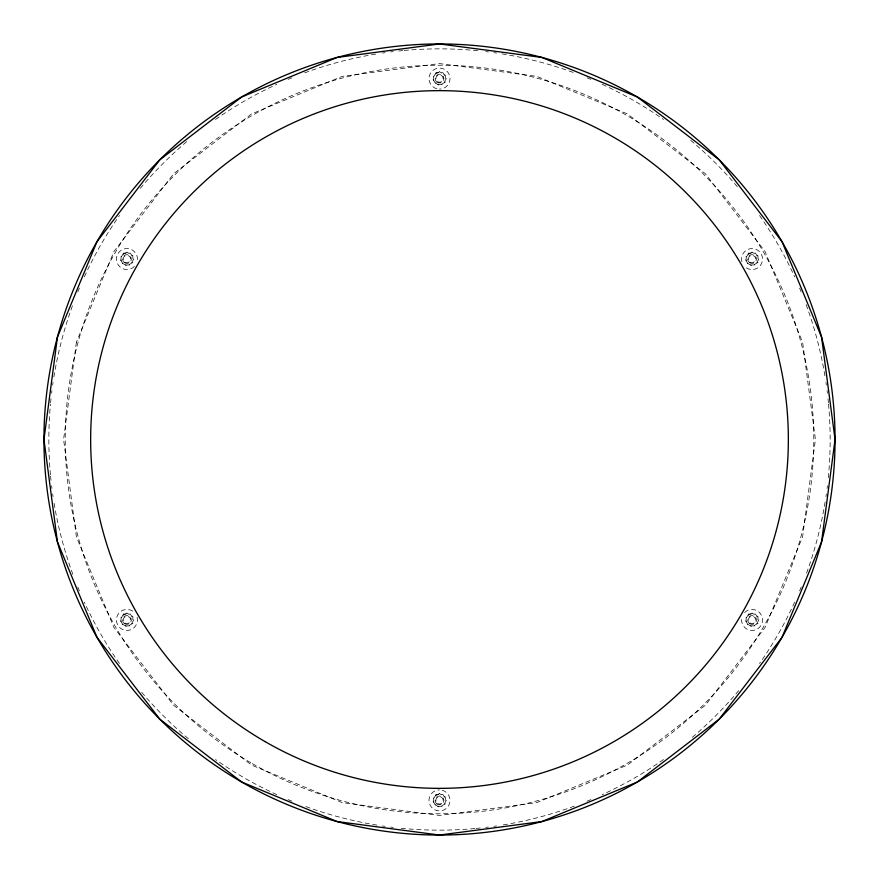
<?xml version="1.0" encoding="UTF-8"?>
<svg xmlns="http://www.w3.org/2000/svg" width="879" height="879" viewBox="0 0 879 879"><rect width="100%" height="100%" fill="white"/><g stroke="black" fill="none" stroke-linecap="round" stroke-linejoin="round"><path stroke-width="0.66" stroke-dasharray="4.39 3.3" d="M436.786 88.746A10.504 10.504 0 0 1 431.457 71.847A10.504 10.504 0 0 1 449.026 74.155A10.504 10.504 0 0 1 439.511 89.109M741.909 261.777A10.504 10.504 0 0 1 752.973 248.592A10.504 10.504 0 0 1 761.577 263.491A10.504 10.504 0 0 1 744.623 266.48M134.377 266.469A10.504 10.504 0 0 1 117.434 263.48A10.504 10.504 0 0 1 126.038 248.581A10.504 10.504 0 0 1 137.102 261.766M744.623 612.531A10.504 10.504 0 0 1 761.566 615.52A10.504 10.504 0 0 1 752.962 630.419A10.504 10.504 0 0 1 741.898 617.234M828.545 404.175A390.65 390.65 0 0 1 828.787 472.1M828.666 473.462A390.65 390.65 0 0 1 828.007 480.275M827.403 485.724A390.65 390.65 0 0 1 827.062 488.449M826.337 493.888A390.65 390.65 0 0 1 825.952 496.602M825.106 502.019A390.65 390.65 0 0 1 806.142 574.317M801.187 587.095A390.65 390.65 0 0 1 799.615 590.897M794.66 602.192A390.65 390.65 0 0 1 759.544 663.491M738.701 690.663A390.65 390.65 0 0 1 690.663 738.701M663.491 759.544A390.65 390.65 0 0 1 602.192 794.66M590.897 799.615A390.65 390.65 0 0 1 587.095 801.187M574.317 806.142A390.65 390.65 0 0 1 502.019 825.106M496.602 825.952A390.65 390.65 0 0 1 493.888 826.337M488.449 827.062A390.65 390.65 0 0 1 485.724 827.403M480.275 828.007A390.65 390.65 0 0 1 476.187 828.414M474.825 828.545A390.65 390.65 0 0 1 406.9 828.787M405.538 828.666A390.65 390.65 0 0 1 398.725 828.007M393.276 827.403A390.65 390.65 0 0 1 390.551 827.062M385.112 826.337A390.65 390.65 0 0 1 382.398 825.952M376.981 825.106A390.65 390.65 0 0 1 304.683 806.142M291.905 801.187A390.65 390.65 0 0 1 288.103 799.615M276.808 794.66A390.65 390.65 0 0 1 215.509 759.544M188.337 738.701A390.65 390.65 0 0 1 140.299 690.663M119.456 663.491A390.65 390.65 0 0 1 84.34 602.192M79.385 590.897A390.65 390.65 0 0 1 77.813 587.095M72.858 574.317A390.65 390.65 0 0 1 53.894 502.019M53.048 496.602A390.65 390.65 0 0 1 52.663 493.888M51.938 488.449A390.65 390.65 0 0 1 51.597 485.724M50.993 480.275A390.65 390.65 0 0 1 50.586 476.187M50.455 474.825A390.65 390.65 0 0 1 50.455 404.175M50.586 402.813A390.65 390.65 0 0 1 50.993 398.725M51.597 393.276A390.65 390.65 0 0 1 51.938 390.551M52.663 385.112A390.65 390.65 0 0 1 53.048 382.398M53.894 376.981A390.65 390.65 0 0 1 72.858 304.683M77.813 291.905A390.65 390.65 0 0 1 79.385 288.103M84.34 276.808A390.65 390.65 0 0 1 119.456 215.509M140.299 188.337A390.65 390.65 0 0 1 188.337 140.299M215.509 119.456A390.65 390.65 0 0 1 276.808 84.34M288.103 79.385A390.65 390.65 0 0 1 291.905 77.813M304.683 72.858A390.65 390.65 0 0 1 376.981 53.894M382.398 53.048A390.65 390.65 0 0 1 385.112 52.663M390.551 51.938A390.65 390.65 0 0 1 393.276 51.597M398.725 50.993A390.65 390.65 0 0 1 402.813 50.586M404.175 50.455A390.65 390.65 0 0 1 472.1 50.213M473.462 50.334A390.65 390.65 0 0 1 480.275 50.993M485.724 51.597A390.65 390.65 0 0 1 488.449 51.938M493.888 52.663A390.65 390.65 0 0 1 496.602 53.048M502.019 53.894A390.65 390.65 0 0 1 574.317 72.858M587.095 77.813A390.65 390.65 0 0 1 590.897 79.385M602.192 84.34A390.65 390.65 0 0 1 663.491 119.456M690.663 140.299A390.65 390.65 0 0 1 738.701 188.337M759.544 215.509A390.65 390.65 0 0 1 794.66 276.808M799.615 288.103A390.65 390.65 0 0 1 801.187 291.905M806.142 304.683A390.65 390.65 0 0 1 825.106 376.981M825.952 382.398A390.65 390.65 0 0 1 826.337 385.112M827.062 390.551A390.65 390.65 0 0 1 827.403 393.276M828.007 398.725A390.65 390.65 0 0 1 828.414 402.813M442.214 790.254A10.504 10.504 0 0 1 447.543 807.153A10.504 10.504 0 0 1 429.974 804.845A10.504 10.504 0 0 1 439.489 789.891M137.091 617.223A10.504 10.504 0 0 1 126.027 630.408A10.504 10.504 0 0 1 117.423 615.509A10.504 10.504 0 0 1 134.377 612.52M76.385 342.206L63.574 439.5L76.385 536.794L113.94 627.463L173.679 705.321L251.537 765.06L342.206 802.615L439.5 815.426L536.794 802.615L627.463 765.06L705.321 705.321L765.06 627.463L802.615 536.794L815.426 439.5L802.615 342.206L765.06 251.537L705.321 173.679L627.463 113.94L536.794 76.385L439.5 63.574L342.206 76.385L251.537 113.94L173.679 173.679L113.94 251.537L76.385 342.206M123.543 253.13L120.126 259.041L123.543 264.953L130.367 264.953L133.784 259.041L130.367 253.13L123.543 253.13M123.532 614.036L120.126 619.948L123.532 625.859L130.356 625.859L133.773 619.948L130.356 614.036L123.532 614.036M436.094 72.693L432.688 78.594L436.094 84.505L442.917 84.505L446.334 78.594L442.917 72.693L436.094 72.693M436.083 794.495L432.666 800.406L436.083 806.307L442.906 806.307L446.312 800.406L442.906 794.495L436.083 794.495M748.644 253.141L745.227 259.052L748.644 264.964L755.468 264.964L758.874 259.052L755.468 253.141L748.644 253.141M748.633 614.047L745.216 619.959L748.633 625.87L755.457 625.87L758.874 619.959L755.457 614.047L748.633 614.047M126.95 252.218L121.049 255.624L121.049 262.458L126.95 265.865L132.861 262.458L132.861 255.624L126.95 252.218M439.511 71.77L433.6 75.187L433.6 82.011L439.511 85.428L445.422 82.011L445.422 75.187L439.511 71.77M126.95 613.113L121.038 616.531L121.038 623.354L126.95 626.771L132.861 623.354L132.861 616.531L126.95 613.113M752.05 252.229L746.139 255.646L746.139 262.469L752.05 265.887L757.962 262.469L757.962 255.646L752.05 252.229M439.489 793.572L433.578 796.989L433.578 803.813L439.489 807.23L445.4 803.813L445.4 796.989L439.489 793.572M752.05 613.135L746.139 616.542L746.139 623.376L752.05 626.782L757.951 623.376L757.951 616.542L752.05 613.135M436.962 82.165A4.406 4.406 0 0 0 443.884 78.978A4.406 4.406 0 0 0 437.665 74.572A4.406 4.406 0 0 0 436.962 82.165M437.379 81.56A3.67 3.67 0 0 0 443.159 78.912A3.67 3.67 0 0 0 437.973 75.242A3.67 3.67 0 0 0 437.379 81.56M749.534 262.634A4.406 4.406 0 0 0 756.456 259.448A4.406 4.406 0 0 0 750.237 255.042A4.406 4.406 0 0 0 749.534 262.634M750.216 262.239A3.67 3.67 0 0 0 755.72 259.052A3.67 3.67 0 0 0 750.216 255.877A3.67 3.67 0 0 0 750.216 262.239M124.378 262.623A4.406 4.406 0 0 0 131.312 259.437A4.406 4.406 0 0 0 125.093 255.031A4.406 4.406 0 0 0 124.378 262.623M125.115 262.217A3.67 3.67 0 0 0 130.619 259.041A3.67 3.67 0 0 0 125.115 255.866A3.67 3.67 0 0 0 125.115 262.217M749.523 623.563A4.406 4.406 0 0 0 756.456 620.376A4.406 4.406 0 0 0 750.226 615.97A4.406 4.406 0 0 0 749.523 623.563M749.952 622.958A3.67 3.67 0 0 0 755.72 620.31A3.67 3.67 0 0 0 750.534 616.629A3.67 3.67 0 0 0 749.952 622.958M252.361 763.631A374.278 374.278 0 0 0 813.778 439.5A374.278 374.278 0 0 0 252.361 115.369A374.278 374.278 0 0 0 252.361 763.631M436.951 804.021A4.406 4.406 0 0 0 443.884 800.835A4.406 4.406 0 0 0 437.654 796.429A4.406 4.406 0 0 0 436.951 804.021M437.654 803.582A3.67 3.67 0 0 0 443.159 800.406A3.67 3.67 0 0 0 437.654 797.22A3.67 3.67 0 0 0 437.654 803.582M124.378 623.552A4.406 4.406 0 0 0 131.312 620.365A4.406 4.406 0 0 0 125.082 615.959A4.406 4.406 0 0 0 124.378 623.552M125.115 623.123A3.67 3.67 0 0 0 130.619 619.948A3.67 3.67 0 0 0 125.115 616.761A3.67 3.67 0 0 0 125.115 623.123"/><path stroke-width="1.32" d="M57.432 337.129L43.95 439.5L57.432 541.871L96.943 637.275L159.802 719.198L241.725 782.057L337.129 821.568L439.5 835.05L541.871 821.568L637.275 782.057L719.198 719.198L782.057 637.275L821.568 541.871L835.05 439.5L821.568 337.129L782.057 241.725L719.198 159.802L637.275 96.943L541.871 57.432L439.5 43.95L337.129 57.432L241.725 96.943L159.802 159.802L96.943 241.725L57.432 337.129M265.073 741.612A348.853 348.853 0 0 0 788.353 439.5A348.853 348.853 0 0 0 265.073 137.388A348.853 348.853 0 0 0 265.073 741.612M241.725 782.057A395.55 395.55 0 0 0 835.05 439.5A395.55 395.55 0 0 0 241.725 96.943A395.55 395.55 0 0 0 241.725 782.057"/></g></svg>
